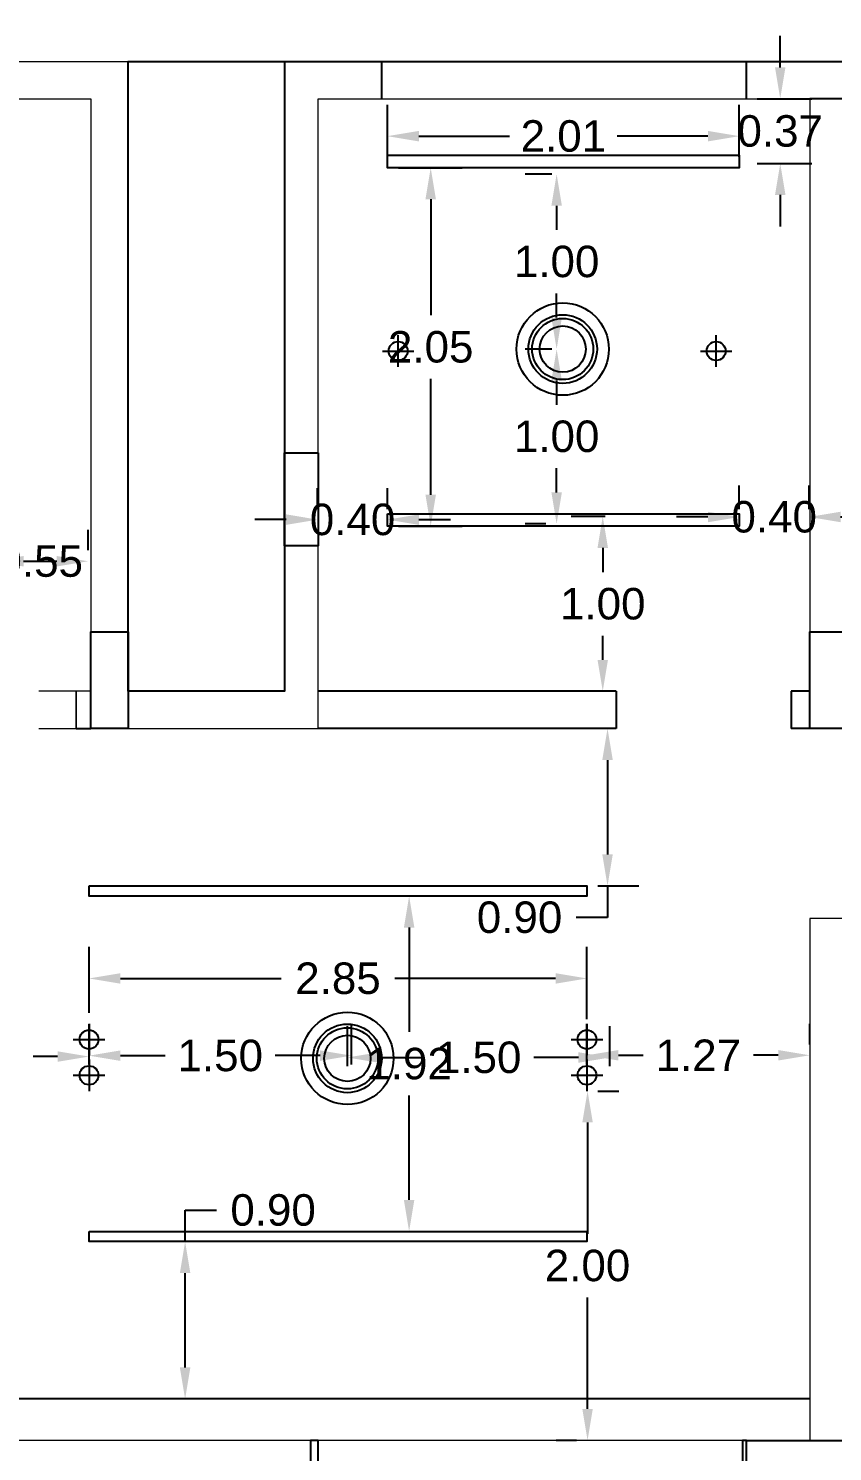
# Model space of a CAD drawing. Header units: inches. Extents: x -279 to 561, y -345 to 342.
# Drawn here: x -156.12 to -151.51, y -265.48 to -257.34 of the extents above; entities that cross this region are included whole.
import ezdxf

# ---------------------------------------------------------------- set-up
doc = ezdxf.new("R2010")
doc.units = ezdxf.units.IN
doc.header["$LTSCALE"] = 0.5
doc.header["$MEASUREMENT"] = 0
for name, color, linetype in [('ceiling', 4, 'Continuous'), ('CEILING FIXTURES LEGENDS$0$E-LTG', 1, 'Continuous'), ('Edges', 7, 'Continuous'), ('model', 250, 'Continuous'), ('PDF2_Geometry', 7, 'Continuous'), ('S-DIM', 7, 'Continuous')]:
    doc.layers.add(name, color=color, linetype=linetype)
doc.styles.get("Standard").update_dxf_attribs({"font": 'arial.ttf'})
doc.dimstyles.get("Standard").update_dxf_attribs({"dimtxt": 0.18, "dimasz": 0.18, "dimexe": 0.18, "dimexo": 0.0625, "dimgap": 0.09, "dimtad": 0, "dimtih": 1, "dimtoh": 1, "dimzin": 0, "dimdsep": 46, "dimtxsty": 'Standard', "dimcen": 0.09, "dimadec": 0, "dimazin": 0, "dimtfac": 1, "dimtofl": 0, "dimtmove": 0, "dimatfit": 3, "dimfxl": 1, "dimtolj": 1, "dimtzin": 0, "dimarcsym": 0})

# ---------------------------------------------------------------- blocks, each defined once
blk = doc.blocks.new('l')
at = {"layer": 'CEILING FIXTURES LEGENDS$0$E-LTG'}
for p, q in [((54.452, -60.4591), (54.452, -60.6391)), ((54.362, -60.5491), (54.542, -60.5491))]:
    blk.add_line(p, q, dxfattribs=at)
blk.add_circle((54.452, -60.5491), 0.0541, dxfattribs=at)
blk = doc.blocks.new('*D934')
at = {"layer": 'Defpoints', "color": 0, "ltscale": 0.5, "transparency": 16777216}
for p in [(-152.0073, -257.744), (-152.0073, -258.114), (-151.8135, -258.114)]:
    blk.add_point(p, dxfattribs=at)
at = {"layer": 'model', "color": 0, "lineweight": -2, "ltscale": 0.5, "transparency": 16777216}
for p, q in [((-151.8135, -257.564), (-151.8135, -257.384)), ((-151.9448, -257.744), (-151.6335, -257.744)), ((-151.9448, -258.114), (-151.6335, -258.114)), ((-151.8135, -258.294), (-151.8135, -258.474))]:
    blk.add_line(p, q, dxfattribs=at)
at = {"layer": 'model', "color": 0, "ltscale": 0.5, "transparency": 16777216}
for points in [[(-151.8435, -257.564), (-151.7835, -257.564), (-151.8135, -257.744)], [(-151.8435, -258.294), (-151.7835, -258.294), (-151.8135, -258.114)]]:
    blk.add_solid(points, dxfattribs=at)
at = {"layer": 'model', "color": 0, "ltscale": 0.5, "transparency": 16777216, "insert": (-151.8135, -257.929), "char_height": 0.18, "attachment_point": 5}
blk.add_mtext('\\A1;0.37', dxfattribs=at)
blk = doc.blocks.new('*D935')
at = {"layer": 'Defpoints', "color": 0, "ltscale": 0.5, "transparency": 16777216}
for p in [(-153.0932, -258.1755), (-153.0584, -258.1755), (-153.0584, -259.1755)]:
    blk.add_point(p, dxfattribs=at)
at = {"layer": 'model', "color": 0, "lineweight": -2, "ltscale": 0.5, "transparency": 16777216}
for p, q in [((-153.1209, -258.1755), (-153.2732, -258.1755)), ((-153.0932, -258.3555), (-153.0932, -258.4936)), ((-153.0932, -258.9955), (-153.0932, -258.8574)), ((-153.1209, -259.1755), (-153.2732, -259.1755))]:
    blk.add_line(p, q, dxfattribs=at)
at = {"layer": 'model', "color": 0, "ltscale": 0.5, "transparency": 16777216}
for points in [[(-153.1232, -258.3555), (-153.0632, -258.3555), (-153.0932, -258.1755)], [(-153.1232, -258.9955), (-153.0632, -258.9955), (-153.0932, -259.1755)]]:
    blk.add_solid(points, dxfattribs=at)
at = {"layer": 'model', "color": 0, "ltscale": 0.5, "transparency": 16777216, "insert": (-153.0932, -258.6755), "char_height": 0.18, "attachment_point": 5}
blk.add_mtext('\\A1;1.00', dxfattribs=at)
blk = doc.blocks.new('*D936')
at = {"layer": 'Defpoints', "color": 0, "ltscale": 0.5, "transparency": 16777216}
for p in [(-153.0932, -259.1755), (-153.0932, -260.1755), (-153.0932, -260.1755)]:
    blk.add_point(p, dxfattribs=at)
at = {"layer": 'model', "color": 0, "lineweight": -2, "ltscale": 0.5, "transparency": 16777216}
for p, q in [((-153.1557, -259.1755), (-153.2732, -259.1755)), ((-153.0932, -259.3555), (-153.0932, -259.4936)), ((-153.0932, -259.9955), (-153.0932, -259.8574)), ((-153.1557, -260.1755), (-153.2732, -260.1755))]:
    blk.add_line(p, q, dxfattribs=at)
at = {"layer": 'model', "color": 0, "ltscale": 0.5, "transparency": 16777216}
for points in [[(-153.1232, -259.3555), (-153.0632, -259.3555), (-153.0932, -259.1755)], [(-153.1232, -259.9955), (-153.0632, -259.9955), (-153.0932, -260.1755)]]:
    blk.add_solid(points, dxfattribs=at)
at = {"layer": 'model', "color": 0, "ltscale": 0.5, "transparency": 16777216, "insert": (-153.0932, -259.6755), "char_height": 0.18, "attachment_point": 5}
blk.add_mtext('\\A1;1.00', dxfattribs=at)
blk = doc.blocks.new('*D937')
at = {"layer": 'Defpoints', "color": 0, "ltscale": 0.5, "transparency": 16777216}
for p in [(-154.0614, -257.9577), (-154.0614, -258.1388), (-152.0478, -258.1388)]:
    blk.add_point(p, dxfattribs=at)
at = {"layer": 'model', "color": 0, "lineweight": -2, "ltscale": 0.5, "transparency": 16777216}
for p, q in [((-154.0614, -258.0763), (-154.0614, -257.7777)), ((-152.0478, -258.0763), (-152.0478, -257.7777)), ((-153.8814, -257.9577), (-153.3625, -257.9577)), ((-152.2278, -257.9577), (-152.7466, -257.9577))]:
    blk.add_line(p, q, dxfattribs=at)
at = {"layer": 'model', "color": 0, "ltscale": 0.5, "transparency": 16777216}
for points in [[(-153.8814, -257.9277), (-153.8814, -257.9877), (-154.0614, -257.9577)], [(-152.2278, -257.9277), (-152.2278, -257.9877), (-152.0478, -257.9577)]]:
    blk.add_solid(points, dxfattribs=at)
at = {"layer": 'model', "color": 0, "ltscale": 0.5, "transparency": 16777216, "insert": (-153.0546, -257.9577), "char_height": 0.18, "attachment_point": 5}
blk.add_mtext('\\A1;2.01', dxfattribs=at)
blk = doc.blocks.new('*D938')
at = {"layer": 'Defpoints', "color": 0, "ltscale": 0.5, "transparency": 16777216}
for p in [(-154.0614, -258.1388), (-154.0614, -260.1888), (-153.8141, -260.1888)]:
    blk.add_point(p, dxfattribs=at)
at = {"layer": 'model', "color": 0, "lineweight": -2, "ltscale": 0.5, "transparency": 16777216}
for p, q in [((-153.9989, -258.1388), (-153.6341, -258.1388)), ((-153.8141, -258.3188), (-153.8141, -258.9819)), ((-153.8141, -260.0088), (-153.8141, -259.3457)), ((-153.9989, -260.1888), (-153.6341, -260.1888))]:
    blk.add_line(p, q, dxfattribs=at)
at = {"layer": 'model', "color": 0, "ltscale": 0.5, "transparency": 16777216}
for points in [[(-153.8441, -258.3188), (-153.7841, -258.3188), (-153.8141, -258.1388)], [(-153.8441, -260.0088), (-153.7841, -260.0088), (-153.8141, -260.1888)]]:
    blk.add_solid(points, dxfattribs=at)
at = {"layer": 'model', "color": 0, "ltscale": 0.5, "transparency": 16777216, "insert": (-153.8141, -259.1638), "char_height": 0.18, "attachment_point": 5}
blk.add_mtext('\\A1;2.05', dxfattribs=at)
blk = doc.blocks.new('*D939')
at = {"layer": 'Defpoints', "color": 0, "ltscale": 0.5, "transparency": 16777216}
for p in [(-152.8293, -260.1332), (-152.7534, -260.1332), (-152.7534, -261.1332)]:
    blk.add_point(p, dxfattribs=at)
at = {"layer": 'model', "color": 0, "lineweight": -2, "ltscale": 0.5, "transparency": 16777216}
for p, q in [((-152.8159, -260.1332), (-153.0093, -260.1332)), ((-152.8293, -260.3132), (-152.8293, -260.4513)), ((-152.8293, -260.9532), (-152.8293, -260.8151)), ((-152.8159, -261.1332), (-153.0093, -261.1332))]:
    blk.add_line(p, q, dxfattribs=at)
at = {"layer": 'model', "color": 0, "ltscale": 0.5, "transparency": 16777216}
for points in [[(-152.8593, -260.3132), (-152.7993, -260.3132), (-152.8293, -260.1332)], [(-152.8593, -260.9532), (-152.7993, -260.9532), (-152.8293, -261.1332)]]:
    blk.add_solid(points, dxfattribs=at)
at = {"layer": 'model', "color": 0, "ltscale": 0.5, "transparency": 16777216, "insert": (-152.8293, -260.6332), "char_height": 0.18, "attachment_point": 5}
blk.add_mtext('\\A1;1.00', dxfattribs=at)
blk = doc.blocks.new('*D940')
at = {"layer": 'Defpoints', "color": 0, "ltscale": 0.5, "transparency": 16777216}
for p in [(-152.0478, -260.153), (-151.6478, -260.136), (-151.6478, -260.153)]:
    blk.add_point(p, dxfattribs=at)
at = {"layer": 'model', "color": 0, "lineweight": -2, "ltscale": 0.5, "transparency": 16777216}
for p, q in [((-152.0478, -260.0905), (-152.0478, -259.956)), ((-151.6478, -260.0905), (-151.6478, -259.956)), ((-152.2278, -260.136), (-152.4078, -260.136)), ((-151.4678, -260.136), (-151.2878, -260.136))]:
    blk.add_line(p, q, dxfattribs=at)
at = {"layer": 'model', "color": 0, "ltscale": 0.5, "transparency": 16777216}
for points in [[(-152.2278, -260.106), (-152.2278, -260.166), (-152.0478, -260.136)], [(-151.4678, -260.106), (-151.4678, -260.166), (-151.6478, -260.136)]]:
    blk.add_solid(points, dxfattribs=at)
at = {"layer": 'model', "color": 0, "ltscale": 0.5, "transparency": 16777216, "insert": (-151.8478, -260.136), "char_height": 0.18, "attachment_point": 5}
blk.add_mtext('\\A1;0.40', dxfattribs=at)
blk = doc.blocks.new('*D941')
at = {"layer": 'Defpoints', "color": 0, "ltscale": 0.5, "transparency": 16777216}
for p in [(-154.4614, -260.1511), (-154.4614, -260.153), (-154.0614, -260.153)]:
    blk.add_point(p, dxfattribs=at)
at = {"layer": 'model', "color": 0, "lineweight": -2, "ltscale": 0.5, "transparency": 16777216}
for p, q in [((-154.4614, -260.0905), (-154.4614, -259.9711)), ((-154.0614, -260.0905), (-154.0614, -259.9711)), ((-154.6414, -260.1511), (-154.8214, -260.1511)), ((-153.8814, -260.1511), (-153.7014, -260.1511))]:
    blk.add_line(p, q, dxfattribs=at)
at = {"layer": 'model', "color": 0, "ltscale": 0.5, "transparency": 16777216}
for points in [[(-154.6414, -260.1211), (-154.6414, -260.1811), (-154.4614, -260.1511)], [(-153.8814, -260.1211), (-153.8814, -260.1811), (-154.0614, -260.1511)]]:
    blk.add_solid(points, dxfattribs=at)
at = {"layer": 'model', "color": 0, "ltscale": 0.5, "transparency": 16777216, "insert": (-154.2614, -260.1511), "char_height": 0.18, "attachment_point": 5}
blk.add_mtext('\\A1;0.40', dxfattribs=at)
blk = doc.blocks.new('*D950')
at = {"layer": 'Defpoints', "color": 0, "ltscale": 0.5, "transparency": 16777216}
for p in [(-156.324, -260.3892), (-155.774, -260.3892), (-155.774, -260.3892)]:
    blk.add_point(p, dxfattribs=at)
at = {"layer": 'model', "color": 0, "lineweight": -2, "ltscale": 0.5, "transparency": 16777216}
for p, q in [((-156.324, -260.3267), (-156.324, -260.2092)), ((-155.774, -260.3267), (-155.774, -260.2092)), ((-156.144, -260.3892), (-155.954, -260.3892))]:
    blk.add_line(p, q, dxfattribs=at)
at = {"layer": 'model', "color": 0, "ltscale": 0.5, "transparency": 16777216}
for points in [[(-156.144, -260.3592), (-156.144, -260.4192), (-156.324, -260.3892)], [(-155.954, -260.3592), (-155.954, -260.4192), (-155.774, -260.3892)]]:
    blk.add_solid(points, dxfattribs=at)
at = {"layer": 'model', "color": 0, "ltscale": 0.5, "transparency": 16777216, "insert": (-156.049, -260.3892), "char_height": 0.18, "attachment_point": 5}
blk.add_mtext('\\A1;0.55', dxfattribs=at)
blk = doc.blocks.new('*D953')
at = {"layer": 'Defpoints', "color": 0, "ltscale": 0.5, "transparency": 16777216}
for p in [(-152.9197, -262.7756), (-155.7697, -263.0351), (-152.9197, -263.0711)]:
    blk.add_point(p, dxfattribs=at)
at = {"layer": 'model', "color": 0, "lineweight": -2, "ltscale": 0.5, "transparency": 16777216}
for p, q in [((-155.7697, -262.9726), (-155.7697, -262.5956)), ((-152.9197, -263.0086), (-152.9197, -262.5956)), ((-155.5897, -262.7756), (-154.6707, -262.7756)), ((-153.0997, -262.7756), (-154.0187, -262.7756))]:
    blk.add_line(p, q, dxfattribs=at)
at = {"layer": 'model', "color": 0, "ltscale": 0.5, "transparency": 16777216}
for points in [[(-155.5897, -262.7456), (-155.5897, -262.8056), (-155.7697, -262.7756)], [(-153.0997, -262.7456), (-153.0997, -262.8056), (-152.9197, -262.7756)]]:
    blk.add_solid(points, dxfattribs=at)
at = {"layer": 'model', "color": 0, "ltscale": 0.5, "transparency": 16777216, "insert": (-154.3447, -262.7756), "char_height": 0.18, "attachment_point": 5}
blk.add_mtext('\\A1;2.85', dxfattribs=at)
blk = doc.blocks.new('*D954')
at = {"layer": 'Defpoints', "color": 0, "ltscale": 0.5, "transparency": 16777216}
for p in [(-152.9197, -263.4195), (-152.9163, -265.4177), (-152.9163, -265.4177)]:
    blk.add_point(p, dxfattribs=at)
at = {"layer": 'model', "color": 0, "lineweight": -2, "ltscale": 0.5, "transparency": 16777216}
for p, q in [((-152.8572, -263.4195), (-152.7363, -263.4195)), ((-152.9163, -263.5995), (-152.9163, -264.2367)), ((-152.9163, -265.2377), (-152.9163, -264.6005)), ((-152.9788, -265.4177), (-153.0963, -265.4177))]:
    blk.add_line(p, q, dxfattribs=at)
at = {"layer": 'model', "color": 0, "ltscale": 0.5, "transparency": 16777216}
for points in [[(-152.9463, -263.5995), (-152.8863, -263.5995), (-152.9163, -263.4195)], [(-152.9463, -265.2377), (-152.8863, -265.2377), (-152.9163, -265.4177)]]:
    blk.add_solid(points, dxfattribs=at)
at = {"layer": 'model', "color": 0, "ltscale": 0.5, "transparency": 16777216, "insert": (-152.9163, -264.4186), "char_height": 0.18, "attachment_point": 5}
blk.add_mtext('\\A1;2.00', dxfattribs=at)
blk = doc.blocks.new('*D955')
at = {"layer": 'Defpoints', "color": 0, "ltscale": 0.5, "transparency": 16777216}
for p in [(-154.2672, -263.2172), (-155.7697, -263.3295), (-154.2672, -263.3295)]:
    blk.add_point(p, dxfattribs=at)
at = {"layer": 'model', "color": 0, "lineweight": -2, "ltscale": 0.5, "transparency": 16777216}
for p, q in [((-155.7697, -263.267), (-155.7697, -263.0372)), ((-154.2672, -263.267), (-154.2672, -263.0372)), ((-155.5897, -263.2172), (-155.3335, -263.2172)), ((-154.4472, -263.2172), (-154.7035, -263.2172))]:
    blk.add_line(p, q, dxfattribs=at)
at = {"layer": 'model', "color": 0, "ltscale": 0.5, "transparency": 16777216}
for points in [[(-155.5897, -263.1872), (-155.5897, -263.2472), (-155.7697, -263.2172)], [(-154.4472, -263.1872), (-154.4472, -263.2472), (-154.2672, -263.2172)]]:
    blk.add_solid(points, dxfattribs=at)
at = {"layer": 'model', "color": 0, "ltscale": 0.5, "transparency": 16777216, "insert": (-155.0185, -263.2172), "char_height": 0.18, "attachment_point": 5}
blk.add_mtext('\\A1;1.50', dxfattribs=at)
blk = doc.blocks.new('*D956')
at = {"layer": 'Defpoints', "color": 0, "ltscale": 0.5, "transparency": 16777216}
for p in [(-157.0378, -263.2222), (-157.0378, -263.2222), (-155.7697, -263.2151)]:
    blk.add_point(p, dxfattribs=at)
at = {"layer": 'model', "color": 0, "lineweight": -2, "ltscale": 0.5, "transparency": 16777216}
for p, q in [((-157.0378, -263.1597), (-157.0378, -263.0422)), ((-156.8578, -263.2222), (-156.7191, -263.2222)), ((-155.9497, -263.2222), (-156.0885, -263.2222)), ((-155.7697, -263.2776), (-155.7697, -263.4022))]:
    blk.add_line(p, q, dxfattribs=at)
at = {"layer": 'model', "color": 0, "ltscale": 0.5, "transparency": 16777216}
for points in [[(-156.8578, -263.1922), (-156.8578, -263.2522), (-157.0378, -263.2222)], [(-155.9497, -263.1922), (-155.9497, -263.2522), (-155.7697, -263.2222)]]:
    blk.add_solid(points, dxfattribs=at)
at = {"layer": 'model', "color": 0, "ltscale": 0.5, "transparency": 16777216, "insert": (-156.4038, -263.2222), "char_height": 0.18, "attachment_point": 5}
blk.add_mtext('\\A1;1.27', dxfattribs=at)
blk = doc.blocks.new('*D957')
at = {"layer": 'Defpoints', "color": 0, "ltscale": 0.5, "transparency": 16777216}
for p in [(-151.6449, -263.2151), (-151.6449, -263.2151), (-152.9197, -263.3295)]:
    blk.add_point(p, dxfattribs=at)
at = {"layer": 'model', "color": 0, "lineweight": -2, "ltscale": 0.5, "transparency": 16777216}
for p, q in [((-152.9197, -263.267), (-152.9197, -263.0351)), ((-151.6449, -263.1526), (-151.6449, -263.0351)), ((-152.7397, -263.2151), (-152.5976, -263.2151)), ((-151.8249, -263.2151), (-151.967, -263.2151))]:
    blk.add_line(p, q, dxfattribs=at)
at = {"layer": 'model', "color": 0, "ltscale": 0.5, "transparency": 16777216}
for points in [[(-152.7397, -263.1851), (-152.7397, -263.2451), (-152.9197, -263.2151)], [(-151.8249, -263.1851), (-151.8249, -263.2451), (-151.6449, -263.2151)]]:
    blk.add_solid(points, dxfattribs=at)
at = {"layer": 'model', "color": 0, "ltscale": 0.5, "transparency": 16777216, "insert": (-152.2823, -263.2151), "char_height": 0.18, "attachment_point": 5}
blk.add_mtext('\\A1;1.27', dxfattribs=at)
blk = doc.blocks.new('*D958')
at = {"layer": 'Defpoints', "color": 0, "ltscale": 0.5, "transparency": 16777216}
for p in [(-152.7883, -263.2277), (-154.2908, -263.3401), (-152.7883, -263.3401)]:
    blk.add_point(p, dxfattribs=at)
at = {"layer": 'model', "color": 0, "lineweight": -2, "ltscale": 0.5, "transparency": 16777216}
for p, q in [((-154.2908, -263.2776), (-154.2908, -263.0477)), ((-152.7883, -263.2776), (-152.7883, -263.0477)), ((-154.1108, -263.2277), (-153.8546, -263.2277)), ((-152.9683, -263.2277), (-153.2246, -263.2277))]:
    blk.add_line(p, q, dxfattribs=at)
at = {"layer": 'model', "color": 0, "ltscale": 0.5, "transparency": 16777216}
for points in [[(-154.1108, -263.1977), (-154.1108, -263.2577), (-154.2908, -263.2277)], [(-152.9683, -263.1977), (-152.9683, -263.2577), (-152.7883, -263.2277)]]:
    blk.add_solid(points, dxfattribs=at)
at = {"layer": 'model', "color": 0, "ltscale": 0.5, "transparency": 16777216, "insert": (-153.5396, -263.2277), "char_height": 0.18, "attachment_point": 5}
blk.add_mtext('\\A1;1.50', dxfattribs=at)
blk = doc.blocks.new('*D959')
at = {"layer": 'Defpoints', "color": 0, "ltscale": 0.5, "transparency": 16777216}
for p in [(-152.7534, -261.3464), (-152.9197, -262.2464), (-152.8019, -262.2464)]:
    blk.add_point(p, dxfattribs=at)
at = {"layer": 'model', "color": 0, "lineweight": -2, "ltscale": 0.5, "transparency": 16777216}
for p, q in [((-152.8159, -261.3464), (-152.9819, -261.3464)), ((-152.8019, -261.5264), (-152.8019, -262.0664)), ((-152.8572, -262.2464), (-152.6219, -262.2464)), ((-152.8019, -262.2464), (-152.8019, -262.4264)), ((-152.8019, -262.4264), (-152.9819, -262.4264))]:
    blk.add_line(p, q, dxfattribs=at)
at = {"layer": 'model', "color": 0, "ltscale": 0.5, "transparency": 16777216}
for points in [[(-152.8319, -261.5264), (-152.7719, -261.5264), (-152.8019, -261.3464)], [(-152.8319, -262.0664), (-152.7719, -262.0664), (-152.8019, -262.2464)]]:
    blk.add_solid(points, dxfattribs=at)
at = {"layer": 'model', "color": 0, "ltscale": 0.5, "transparency": 16777216, "insert": (-153.3054, -262.4264), "char_height": 0.18, "attachment_point": 5}
blk.add_mtext('\\A1;0.90', dxfattribs=at)
blk = doc.blocks.new('*D960')
at = {"layer": 'Defpoints', "color": 0, "ltscale": 0.5, "transparency": 16777216}
for p in [(-155.2196, -264.2809), (-154.7886, -264.2809), (-155.2196, -265.1809)]:
    blk.add_point(p, dxfattribs=at)
at = {"layer": 'model', "color": 0, "lineweight": -2, "ltscale": 0.5, "transparency": 16777216}
for p, q in [((-155.2196, -264.2809), (-155.2196, -264.1009)), ((-155.2196, -264.1009), (-155.0396, -264.1009)), ((-154.8511, -264.2809), (-155.3996, -264.2809)), ((-155.2196, -265.0009), (-155.2196, -264.4609)), ((-155.2821, -265.1809), (-155.3996, -265.1809))]:
    blk.add_line(p, q, dxfattribs=at)
at = {"layer": 'model', "color": 0, "ltscale": 0.5, "transparency": 16777216}
for points in [[(-155.2496, -264.4609), (-155.1896, -264.4609), (-155.2196, -264.2809)], [(-155.2496, -265.0009), (-155.1896, -265.0009), (-155.2196, -265.1809)]]:
    blk.add_solid(points, dxfattribs=at)
at = {"layer": 'model', "color": 0, "ltscale": 0.5, "transparency": 16777216, "insert": (-154.7161, -264.1009), "char_height": 0.18, "attachment_point": 5}
blk.add_mtext('\\A1;0.90', dxfattribs=at)
blk = doc.blocks.new('*D961')
at = {"layer": 'Defpoints', "color": 0, "ltscale": 0.5, "transparency": 16777216}
for p in [(-153.9375, -262.3049), (-154.3447, -264.2223), (-153.9375, -264.2223)]:
    blk.add_point(p, dxfattribs=at)
at = {"layer": 'model', "color": 0, "lineweight": -2, "ltscale": 0.5, "transparency": 16777216}
for p, q in [((-154, -262.3049), (-154.1175, -262.3049)), ((-153.9375, -262.4849), (-153.9375, -263.0817)), ((-153.9375, -264.0423), (-153.9375, -263.4455)), ((-154.2822, -264.2223), (-153.7575, -264.2223))]:
    blk.add_line(p, q, dxfattribs=at)
at = {"layer": 'model', "color": 0, "ltscale": 0.5, "transparency": 16777216}
for points in [[(-153.9675, -262.4849), (-153.9075, -262.4849), (-153.9375, -262.3049)], [(-153.9675, -264.0423), (-153.9075, -264.0423), (-153.9375, -264.2223)]]:
    blk.add_solid(points, dxfattribs=at)
at = {"layer": 'model', "color": 0, "ltscale": 0.5, "transparency": 16777216, "insert": (-153.9375, -263.2636), "char_height": 0.18, "attachment_point": 5}
blk.add_mtext('\\A1;1.92', dxfattribs=at)
blk = doc.blocks.new('*D1071')
at = {"color": 0, "linetype": 'ByBlock', "lineweight": -2, "transparency": 16777216}
for p, q in [((558.6522, 342.2788), (558.6522, 342.4729)), ((560.6522, 342.2788), (560.6522, 342.4729)), ((558.8322, 342.2929), (559.1722, 342.2929)), ((560.4722, 342.2929), (560.1322, 342.2929))]:
    blk.add_line(p, q, dxfattribs=at)
at = {"color": 0, "linetype": 'ByBlock', "transparency": 16777216}
for points in [[(558.8322, 342.3229), (558.8322, 342.2629), (558.6522, 342.2929)], [(560.4722, 342.3229), (560.4722, 342.2629), (560.6522, 342.2929)]]:
    blk.add_solid(points, dxfattribs=at)
at = {"layer": 'Defpoints', "color": 0, "linetype": 'ByBlock', "transparency": 16777216}
for p in [(560.6522, 342.2929), (558.6522, 342.2163), (560.6522, 342.2163)]:
    blk.add_point(p, dxfattribs=at)
at = {"layer": 'Defpoints', "color": 0, "ltscale": 0.5, "transparency": 16777216}
for p in [(-209.5, -305.36), (-209.5, -305.81), (-209.5, -305.81)]:
    blk.add_point(p, dxfattribs=at)
at = {"layer": 'S-DIM', "color": 0, "lineweight": -2, "ltscale": 0.5, "transparency": 16777216}
for p, q in [((-209.5, -305.18), (-209.5, -305)), ((-209.5625, -305.36), (-209.68, -305.36)), ((-209.5625, -305.81), (-209.68, -305.81)), ((-209.5, -305.99), (-209.5, -306.17))]:
    blk.add_line(p, q, dxfattribs=at)
at = {"layer": 'S-DIM', "color": 0, "ltscale": 0.5, "transparency": 16777216}
for points in [[(-209.53, -305.18), (-209.47, -305.18), (-209.5, -305.36)], [(-209.53, -305.99), (-209.47, -305.99), (-209.5, -305.81)]]:
    blk.add_solid(points, dxfattribs=at)
at = {"color": 0, "linetype": 'ByBlock', "transparency": 16777216, "insert": (559.6522, 342.2929), "char_height": 0.18, "attachment_point": 5}
blk.add_mtext('\\A1;2.0000', dxfattribs=at)
at = {"layer": 'S-DIM', "color": 0, "ltscale": 0.5, "transparency": 16777216, "insert": (-209.5, -305.585), "char_height": 0.18, "attachment_point": 5}
blk.add_mtext('\\A1;0.45', dxfattribs=at)

msp = doc.modelspace()

# ---------------------------------------------------------------- linework, layer by layer
at = {"layer": 'CEILING FIXTURES LEGENDS$0$E-LTG', "ltscale": 0.5}
for points in [[(-154.0614, -258.0673), (-152.0478, -258.0673), (-152.0478, -258.1388), (-154.0614, -258.1388)], [(-154.0614, -260.1173), (-152.0478, -260.1173), (-152.0478, -260.1888), (-154.0614, -260.1888)]]:
    msp.add_lwpolyline(points, close=True, dxfattribs=at)
msp.add_lwpolyline([(-155.8441, -261.3464), (-155.7589, -261.3464)], dxfattribs=at)
at = {"layer": 'CEILING FIXTURES LEGENDS$0$E-LTG'}
for points in [[(-155.7697, -262.2464), (-152.9197, -262.2464), (-152.9197, -262.3049), (-155.7697, -262.3049)], [(-155.7697, -264.2223), (-152.9197, -264.2223), (-152.9197, -264.2809), (-155.7697, -264.2809)]]:
    msp.add_lwpolyline(points, close=True, dxfattribs=at)
for centre, radius in [((-153.0584, -259.1755), 0.2642), ((-153.0584, -259.1755), 0.1962), ((-153.0584, -259.1755), 0.1749), ((-153.0584, -259.1755), 0.1321), ((-154.2908, -263.2327), 0.2642), ((-154.2908, -263.2327), 0.1962), ((-154.2908, -263.2327), 0.1749), ((-154.2908, -263.2327), 0.1321)]:
    msp.add_circle(centre, radius, dxfattribs=at)
at = {"layer": 'Edges', "ltscale": 0.5}
msp.add_lwpolyline([(-151.6449, -265.1809), (-157.0378, -265.1809), (-157.0378, -262.6466)], dxfattribs=at)
at = {"layer": 'PDF2_Geometry', "lineweight": 20}
msp.add_lwpolyline([(-162.6439, -259.9395), (-162.6439, -265.6308), (-162.6439, -258.6393), (-162.6439, -258.6393), (-162.6439, -257.5308), (-157.4428, -257.5308), (-157.4428, -257.4243), (-157.251, -257.4243), (-157.251, -257.5308), (-155.5457, -257.5308)], dxfattribs=at)
at = {"layer": 'PDF2_Geometry', "lineweight": 25}
for points in [[(-154.6505, -257.5308), (-154.6505, -261.1332), (-155.5457, -261.1332), (-155.5457, -257.5308), (-151.4531, -257.5308), (-151.4531, -257.744), (-151.6449, -257.744)], [(-154.0963, -257.5308), (-154.0963, -257.744)], [(-152.0073, -257.744), (-152.0073, -257.5308)], [(-152.7534, -261.1332), (-154.4586, -261.1332)], [(-152.7534, -261.1332), (-152.7534, -261.3464)], [(-151.6449, -261.1332), (-151.7515, -261.1332)], [(-151.7515, -261.1332), (-151.7515, -261.3464)], [(-152.7534, -261.3464), (-154.4586, -261.3464)], [(-151.6449, -261.3464), (-151.7515, -261.3464)], [(-154.5012, -265.6308), (-154.4799, -265.6308), (-154.4799, -265.5456), (-154.4586, -265.5456), (-154.4586, -265.4177), (-154.5012, -265.4177), (-154.5012, -265.6308), (-153.5634, -265.6308), (-152.0073, -265.6308), (-152.0073, -265.4177), (-152.0286, -265.4177), (-152.0286, -265.5456), (-152.0286, -265.6308), (-152.0073, -265.6308), (-152.0073, -265.4177), (-149.961, -265.4177), (-149.961, -263.5419), (-149.7691, -263.5419), (-149.7691, -265.4177), (-146.2094, -265.4177)]]:
    msp.add_lwpolyline(points, dxfattribs=at)
at = {"layer": 'PDF2_Geometry', "lineweight": 9}
for points in [[(-157.251, -257.744), (-155.7589, -257.744), (-155.7589, -261.1332), (-155.8441, -261.1332), (-155.8441, -261.3464), (-154.4586, -261.3464), (-154.4586, -257.744), (-151.6449, -257.744), (-151.6449, -261.3464), (-151.3465, -261.3464)], [(-151.4531, -265.4177), (-151.4531, -262.6466), (-149.961, -262.6466), (-149.961, -262.7532), (-149.7691, -262.7532), (-149.7691, -262.4122), (-149.961, -262.4122), (-149.961, -262.4335), (-151.6449, -262.4335), (-151.6449, -265.4177), (-162.452, -265.4177), (-162.452, -260.1314), (-157.4428, -260.1314), (-157.4428, -261.4743)]]:
    msp.add_lwpolyline(points, dxfattribs=at)
at = {"layer": 'PDF2_Geometry', "lineweight": 25}
for points in [[(-154.4586, -259.769), (-154.4586, -260.3019), (-154.6505, -260.3019), (-154.6505, -259.769)], [(-155.5457, -260.7922), (-155.5457, -261.3464), (-155.7589, -261.3464), (-155.7589, -260.7922)], [(-151.4531, -260.7922), (-151.4531, -261.3464), (-151.6449, -261.3464), (-151.6449, -260.7922)]]:
    msp.add_lwpolyline(points, close=True, dxfattribs=at)
at = {"layer": 'PDF2_Geometry', "color": 251, "lineweight": 9, "true_color": 0x626466}
msp.add_lwpolyline([(-156.0573, -261.3464), (-155.8441, -261.3464), (-155.8441, -261.1332), (-156.0573, -261.1332)], dxfattribs=at)

# ---------------------------------------------------------------- block references
at = {"layer": 'ceiling', "rotation": 90}
for p in [(-214.5495, -313.6388), (-212.7295, -313.6388)]:
    msp.add_blockref('l', p, dxfattribs=at)
at = {"layer": 'ceiling'}
for p in [(-210.2217, -202.576), (-207.3717, -202.576), (-210.2217, -202.7804), (-207.3717, -202.7804)]:
    msp.add_blockref('l', p, dxfattribs=at)

# ---------------------------------------------------------------- dimensions: what is measured, and where the dimension line sits
at = {"layer": 'model', "ltscale": 0.5}
dim = msp.add_linear_dim(base=(-151.8135, -258.114), p1=(-152.0073, -257.744), p2=(-152.0073, -258.114), angle=90, dimstyle='Standard', dxfattribs=at)
dim.commit()
dim.dimension.update_dxf_attribs({"geometry": '*D934', "text_midpoint": (-151.8135, -257.929), "dimtype": 160})
for base, p1, p2, picture, middle in [((-154.0614, -257.9577), (-152.0478, -258.1388), (-154.0614, -258.1388), '*D937', (-153.0546, -257.9577)), ((-154.4614, -260.1511), (-154.0614, -260.153), (-154.4614, -260.153), '*D941', (-154.2614, -260.1511)), ((-151.6478, -260.136), (-152.0478, -260.153), (-151.6478, -260.153), '*D940', (-151.8478, -260.136)), ((-155.774, -260.3892), (-156.324, -260.3892), (-155.774, -260.3892), '*D950', (-156.049, -260.3892))]:
    dim = msp.add_linear_dim(base=base, p1=p1, p2=p2, dimstyle='Standard', dxfattribs=at)
    dim.commit()
    dim.dimension.update_dxf_attribs({"geometry": picture, "text_midpoint": middle, "dimtype": 160})
for base, p1, p2, picture, middle in [((-153.8141, -260.1888), (-154.0614, -258.1388), (-154.0614, -260.1888), '*D938', (-153.8141, -259.1638)), ((-153.0932, -258.1755), (-153.0584, -259.1755), (-153.0584, -258.1755), '*D935', (-153.0932, -258.6755)), ((-153.0932, -260.1755), (-153.0932, -259.1755), (-153.0932, -260.1755), '*D936', (-153.0932, -259.6755)), ((-152.8293, -260.1332), (-152.7534, -261.1332), (-152.7534, -260.1332), '*D939', (-152.8293, -260.6332)), ((-152.8019, -262.2464), (-152.7534, -261.3464), (-152.9197, -262.2464), '*D959', (-153.3054, -262.4264)), ((-153.9375, -264.2223), (-153.9375, -262.3049), (-154.3447, -264.2223), '*D961', (-153.9375, -263.2636)), ((-152.9163, -265.4177), (-152.9197, -263.4195), (-152.9163, -265.4177), '*D954', (-152.9163, -264.4186)), ((-155.2196, -264.2809), (-155.2196, -265.1809), (-154.7886, -264.2809), '*D960', (-154.7161, -264.1009))]:
    dim = msp.add_linear_dim(base=base, p1=p1, p2=p2, angle=90, dimstyle='Standard', dxfattribs=at)
    dim.commit()
    dim.dimension.update_dxf_attribs({"geometry": picture, "text_midpoint": middle})
for base, p1, p2, picture, middle in [((-152.9197, -262.7756), (-155.7697, -263.0351), (-152.9197, -263.0711), '*D953', (-154.3447, -262.7756)), ((-157.0378, -263.2222), (-155.7697, -263.2151), (-157.0378, -263.2222), '*D956', (-156.4038, -263.2222)), ((-154.2672, -263.2172), (-155.7697, -263.3295), (-154.2672, -263.3295), '*D955', (-155.0185, -263.2172)), ((-152.7883, -263.2277), (-154.2908, -263.3401), (-152.7883, -263.3401), '*D958', (-153.5396, -263.2277)), ((-151.6449, -263.2151), (-152.9197, -263.3295), (-151.6449, -263.2151), '*D957', (-152.2823, -263.2151))]:
    dim = msp.add_linear_dim(base=base, p1=p1, p2=p2, dimstyle='Standard', dxfattribs=at)
    dim.commit()
    dim.dimension.update_dxf_attribs({"geometry": picture, "text_midpoint": middle})
at = {"layer": 'S-DIM', "ltscale": 0.5}
dim = msp.add_linear_dim(base=(-209.5, -305.81), p1=(-209.5, -305.36), p2=(-209.5, -305.81), angle=90, dimstyle='Standard', dxfattribs=at)
dim.commit()
dim.dimension.update_dxf_attribs({"geometry": '*D1071', "text_midpoint": (-209.5, -305.585)})

doc.saveas('drawing.dxf')
